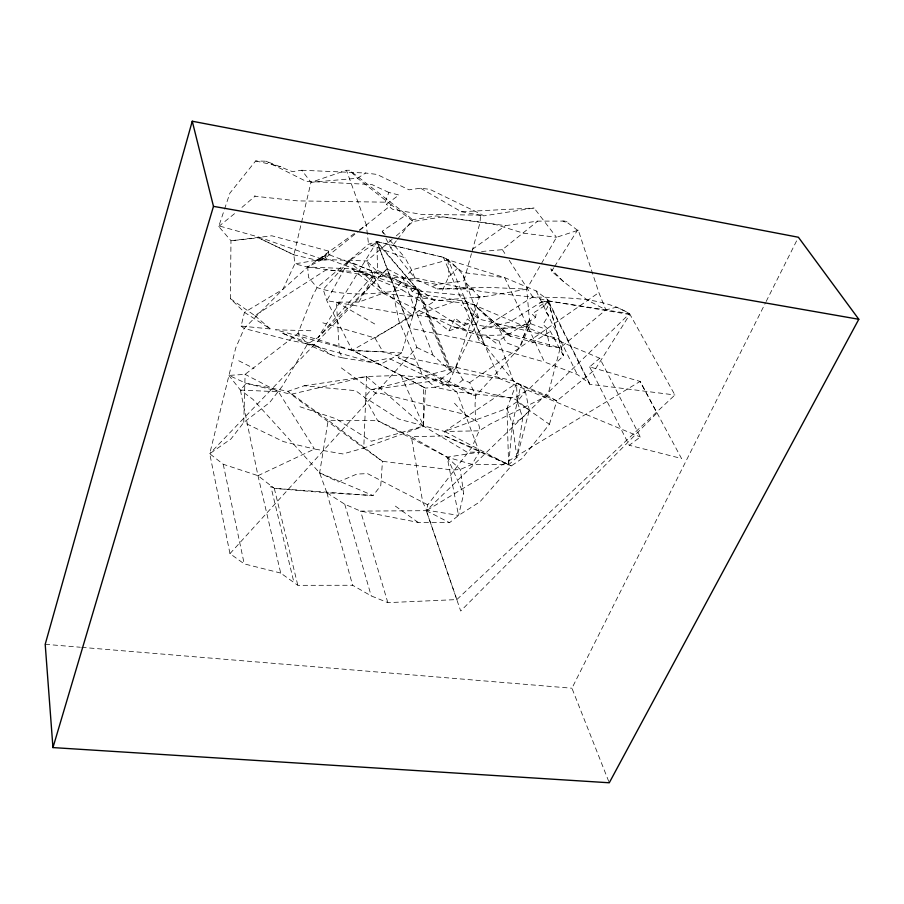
<?xml version="1.0" encoding="UTF-8"?>
<svg xmlns="http://www.w3.org/2000/svg" width="904" height="904" viewBox="0 0 904 904"><rect width="100%" height="100%" fill="white"/><g stroke="black" fill="none" stroke-linecap="round" stroke-linejoin="round"><path stroke-width="0.68" stroke-dasharray="4.52 3.39" d="M299.947 406.755L335.892 418.71L371.431 441.242L423.332 426.112L423.626 387.138L352.277 350.232L297.902 333.542L245.108 374.358L228.972 375.409L246.204 383.364L291.065 394.313L366.561 376.482L401.003 375.431L423.524 377.465L439.355 380.109L456.859 391.952L508.76 397.692L515.596 399.376L529.303 410.292L549.383 424.292L521.97 458.599L511.314 465.922L479.99 501.776L458.531 515.438L449.548 522.67L418.066 522.376L360.572 511.11L344.752 504.217L326.898 492.827L274.296 488.363L257.979 475.673L223.231 464.26L209.728 453.706L235.673 348.119L244.193 328.468L282.85 289.37L307.676 267.008L355.035 233.04M224.531 209.129L229.898 193.117L255.64 160.968L266.115 161.217L292.365 171.624L301.767 170.246L310.976 182.337L293.879 254.838L294.84 263.866L282.85 289.37L244.464 312.343L241.097 326.05L270.454 328.977L244.464 312.343L230.396 298.659L230.972 240.758L218.723 226.486L224.09 210.462M589.634 366.877L629.218 445.276L640.348 437.005L599.714 358.233L589.634 366.877L640.1 381.409L656.971 412.958L460.69 611.014L426.326 510.681L427.773 504.839L471.82 447.423L479.143 430.824L479.38 427.117L478.193 422.45L475.481 420.586L475.063 404.111L475.73 395.805L519.664 347.746L529.371 319.428L526.727 289.156L556.502 237.3L578.311 230.204L598.866 292.58L605.838 309.891L560.231 347.814L547.7 395.692L490.352 423.942L479.143 430.824L444.531 431.468L398.709 419.072L364.617 397.353L355.656 390.675L304.23 385.771L288.003 391.296L246.204 383.364L240.385 390.065L257.979 475.673L280.703 573.068L297.823 585.329L352.639 585.261L371.216 595.917L387.839 602.64L456.825 599.589L674.915 394.98L629.557 313.665C600.697 296.297 565.124 298.071 532.738 296.93L482.114 328.886L476.148 334.31L452.859 326.672L382.912 293.269L351.803 268.838L307.676 267.008L294.84 263.866L316.773 260.194L325.383 257.945L358.357 231.424M423.626 387.138L425.479 388.087L435.242 387.206L456.859 391.952L479.335 452.102L467.153 452.203L423.705 426.213L363.781 448.068L291.065 394.313L288.003 391.296L328.175 420.281L377.714 420.71L411.331 436.745L444.824 435.943L471.82 447.423L511.314 465.922L508.613 464.769L471.967 464.362L460.294 469.47L452.802 470.035L382.46 461.322L363.781 448.068L366.561 376.482L304.23 385.771M392.11 239.413L366.753 260.973L329.757 259.697L316.773 260.194L293.879 254.838L258.555 237.854L230.972 240.758L271.822 235.786L328.649 251.109L325.508 255.448L325.383 257.945L307.676 267.008L308.501 277.392L317.067 287.574C344.39 296.874 374.425 294.365 402.337 289.981L470.69 333.079M396.336 235.82L413.23 221.446L442.316 216.949L495.302 224.452L523.393 233.175L556.502 237.3L534.094 208.01L483.719 215.886L481.595 214.44L480.487 215.107L480.08 222.407L471.831 252.284M563.678 281.743L550.807 268.759L551.609 271.268L563.678 281.743L587.204 299.936L605.838 309.891L616.822 307.123L629.557 313.665L629.76 314.524L595.092 369.51L556.853 400.901L547.7 395.692L516.557 383.183L444.531 431.468L444.824 435.943L508.613 464.769L512.455 424.36L520.76 385.319L513.291 380.844L457.051 367.555L371.103 389.782L364.617 397.353L377.714 420.71L447.152 457.153L471.967 464.362L479.335 452.102L447.152 457.153L411.331 436.745L422.722 502.048L426.541 510.105L458.531 515.438L463.684 493.979L460.294 469.47L447.152 457.153L458.531 515.438M549.383 424.292L556.853 400.901L528.919 389.093L513.291 380.844L476.148 334.31L498.884 340.593L535.597 317.417L536.535 310.953M535.597 317.417L531.88 313.903L545.88 305.032L546.129 303.405M545.88 305.032L544.954 304.151L547.293 302.659L547.485 301.439M280.703 573.068L244.216 563.881L229.978 553.632L209.728 453.706L231.006 438.926L243.752 422.45L269.674 402.495L282.082 386.528L307.597 343.972L318.253 337.35L376.945 241.605L418.914 291.043L419.185 292.433L412.891 315.767L401.704 353.023L379.985 364.572L307.597 343.972L297.902 333.542L312.795 295.585L317.067 287.574L368.527 244.193L376.945 241.605L443.356 257.324L448.079 259.832L504.635 277.607L536.117 290.918L547.835 299.755L547.745 306.806L544.92 311.53L548.638 315.055L543.01 324.423L550.4 331.406L563.474 355.769L528.919 389.093L515.574 397.489L508.76 397.692L441.706 383.036L441.74 381.567L435.366 378.9M427.773 504.839L367.532 473.628L356.911 474.058L338.288 481.968L319.632 472.86L328.175 420.281L382.46 461.322L380.753 485.685L373.069 495.561L326.898 492.827L319.632 472.86L252.928 399.342L240.385 390.065L228.949 375.488M376.346 241.82L418.914 291.043L412.891 315.767L352.277 350.232L326.785 300.659L323.225 289.427L348.673 261.279L377.217 241.73L443.356 257.324C451.458 260.646 456.26 268.793 464.068 272.714L504.635 277.607L544.49 362.007L577.272 374.459L589.453 383.251L589.634 384.234L674.915 394.98M485.03 345.283L480.092 342.876L443.356 257.324L457.481 268.217L463.243 275.166L478.996 318.75L447.977 383.85L435.242 387.206L423.524 377.465L398.992 321.067L392.901 292.161L411.602 269.968L448.079 259.832L485.03 345.283L544.49 362.007M307.676 267.008L373.51 276.059L414.552 278.771L437.265 288.918L487.086 287.302L526.727 289.156L484.668 296.659L479.482 296.907L463.955 280.805L471.447 253.64M589.453 383.251L547.835 299.755L548.231 303.541M471.673 394.573L460.351 386.901L398.212 357.656L471.673 394.573L475.73 395.805L469.673 382.561L463.017 379.838L455.605 367.725L479.482 296.907L435.287 300.817L412.179 291.563L410.913 289.009L351.803 268.838L402.337 289.981M385.172 202.168L388.867 192.439L398.946 195.027L386.37 204.281L385.172 202.168L297.608 200.891L255.007 196.236L240.136 208.926M508.613 464.769L506.952 408.461L516.557 383.183L517.19 401.692L522.727 417.693L516.918 457.435L508.613 464.769L444.531 431.468L506.952 408.461L517.19 401.692L525.382 391.5L520.76 385.319M454 301.653L417.06 315.112L498.906 328.661L526.252 327.248L529.371 319.428L530.817 323.79L519.664 347.746L506.24 342.752L498.906 328.661L473.662 304.332L382.912 293.269L358.854 302.06L336.435 302.128L339.316 351.69L342.503 357.837L370.018 362.233L388.72 358.255L443.853 384.821L460.351 386.901M442.508 290.263L448.565 277.019L457.481 268.217M430.62 316.253L448.972 330.887L455.006 318.027L464.272 325.406L467.345 318.931L472.001 322.638L475.12 316.129L461.108 305.021M608.754 781.463L571.938 688.226L765.519 302.761M766.151 301.495L798.413 237.255M348.673 261.279L326.785 300.659L412.891 315.767L348.673 261.279L418.914 291.043L463.006 295.246L499.223 378.426L640.348 437.005M358.854 302.06L373.51 276.059L366.753 260.973L375.781 270.07M522.941 337.52L530.817 323.79L546.118 329.327L549.779 346.492L560.231 347.814L506.737 333.067L473.662 304.332L510.297 336.198L549.779 346.492M551.609 271.268L553.824 267.753M554.559 266.578L577.486 230.226L578.311 230.204M629.76 314.524L548.118 300.874L533.575 297.258L482.747 291.743L414.823 277.969L390.833 248.001L396.675 240.385M397.511 239.3L412.54 219.717L436.248 215.909L505.415 225.65L537.688 221.13L565.452 221.084L577.486 230.226M377.51 270.33L318.253 337.35L387.104 268.906L376.945 241.605L377.51 270.33L418.914 291.043M229.978 553.632L416.88 347.486L387.104 268.906L209.728 453.706M387.839 602.64L360.572 511.11L426.326 510.681L629.557 313.665L547.835 300.84L589.634 384.234M218.723 226.486L235.887 212.553M412.179 291.563L416.88 287.755L435.287 300.817L374.957 338.006L322.83 322.818M481.538 251.515L502.375 249.662L537.688 221.13M359.453 230.531L391.33 204.892L413.23 221.446L412.54 219.717L406.529 214.666L349.498 170.257L346.424 170.291L310.976 182.337L357.487 178.235L365.6 173.014L376.911 174.427L409.049 189.817L420.575 188.213L429.841 189.343L481.595 214.44M459.763 382.426L463.017 379.838M526.252 327.248L530.817 323.79L498.906 328.661L510.297 336.198L506.737 333.067M359.543 229.797L366.312 224.949L346.424 170.291M472.216 249.47L505.415 225.65M457.051 367.555L439.355 380.109L371.103 389.782M469.673 382.561L598.866 292.58M383.443 233.639L382.211 231.243L406.529 214.666M517.19 401.692L529.303 410.292L516.918 457.435L512.455 424.36L522.727 417.693L529.303 410.292L525.382 391.5M230.396 298.659L254.849 315.609L325.96 269.98L378.109 272.624L390.788 274.364L403.037 278.421L437.321 284.5L463.955 280.805M539.812 302.976L546.491 300.953M539.338 306.23L547.688 300.93M548.14 301.021L546.83 302.218L547.293 302.659M531.902 342.932L550.4 331.406M456.825 599.589L426.326 510.681L640.1 381.409L681.514 458.486L629.218 445.276M410.913 289.009L416.88 287.755L328.74 254.612L325.508 255.448L316.773 260.194L329.757 259.697L373.51 276.059L382.912 293.269M325.508 255.448L316.841 260.149L325.383 257.945L329.757 259.697M257.979 475.673L314.49 449.028L342.921 453.955L363.781 448.068M433.118 286.263L437.321 284.5M448.972 330.887L472.001 322.638M482.114 328.886L509.698 322.106L542.151 301.484L543.089 302.377M544.264 301.631L545.903 301.326M566.955 221.649L564.955 221.988L562.966 220.926M509.686 333.745C498.545 335.904 487.222 335.553 476.148 334.31M475.402 297.484L484.668 296.659M420.575 188.213L461.311 211.728L534.094 208.01M437.265 288.918L476.476 288.93M480.487 215.107L421.592 214.429L392.698 209.366L386.37 204.281M310.852 330.751L275.483 329.791L353.554 350.842L382.889 351.679L397.636 355.792L455.605 367.725M301.767 170.246L365.6 173.014M240.385 390.065L278.477 391.76L314.49 449.028L283.472 441.627L243.752 422.45L245.108 374.358L278.477 391.76M45.2 644.303L80.32 647.241M81.722 647.354L571.938 688.226M416.88 347.486L433.106 355.317L451.797 372.007L499.223 378.426M387.104 268.906L402.54 276.793L420.755 294.105L465.989 301.552L599.714 358.233M461.311 211.728L483.719 215.886M342.503 357.837L332.796 355.532L316.4 345.735L288.704 340.028L244.193 328.468L241.097 326.05M480.092 342.876L409.761 328.118L376.945 241.605M255.64 160.968L280.873 166.652M452.859 326.672L476.046 332.096M548.118 300.874L563.474 355.769L558.83 338.684L479.515 319.225L475.12 316.129M423.332 426.112L425.479 388.087L352.277 350.232L401.704 353.023L400.189 351.803M219.954 226.147L259.369 237.266L322.909 259.448M316.4 345.735L281.472 332.819L332.796 355.532M414.823 277.969L411.602 269.968L405.105 257.9L368.527 244.193L366.312 224.949M319.632 472.86L373.069 495.561L274.906 488.386L270.793 486.216L294.15 583.329M388.867 192.439L371.826 184.518L306.128 181.342L266.115 161.217M293.879 254.838L258.555 237.854M238.712 360.73L253.99 368.459M426.326 510.681L449.548 522.67M336.435 302.128L375.861 324.626M475.481 420.586L464.69 414.405L380.087 393.263L376.516 393.737L339.034 366.188M469.153 417.106L464.69 414.405L453.853 402.529M395.376 506.116L418.066 522.376M486.228 335.644L496.013 343.158M391.33 204.892L357.487 178.235L349.498 170.257M254.849 315.609L270.454 328.977M366.561 376.482L423.705 426.213L401.003 375.431M382.211 231.243L385.872 235.515M389.534 239.775L405.105 257.9M465.989 301.552L478.996 318.75M502.375 249.662L506.172 255.572M509.212 260.295L532.738 296.93M374.957 338.006L382.889 351.679M385.906 238.43L390.833 248.001M536.117 290.918L577.272 374.459M470.442 312.422L473.56 319.383M447.152 457.153L463.684 493.979M420.755 294.105L451.797 372.007M419.185 292.433L450.158 370.29M417.445 290.625L448.35 368.47M402.54 276.793L433.106 355.317M498.884 340.593L513.291 380.844M506.952 408.461L512.455 424.36M344.752 504.217L371.216 595.917M547.835 299.755L558.83 338.684M326.898 492.827L352.639 585.261M463.243 275.166L467.3 291.845M274.296 488.363L297.823 585.329M223.231 464.26L244.216 563.881M254.894 195.546L255.007 196.236M448.079 259.832L448.565 277.019M328.649 251.109L328.74 254.612"/><path stroke-width="1.36" d="M192.258 121.226L45.2 644.303L52.952 747.585L609.273 782.774L858.8 319.281L798.413 237.255L192.258 121.226L213.48 206.361L52.952 747.585M213.48 206.361L858.8 319.281"/></g></svg>
